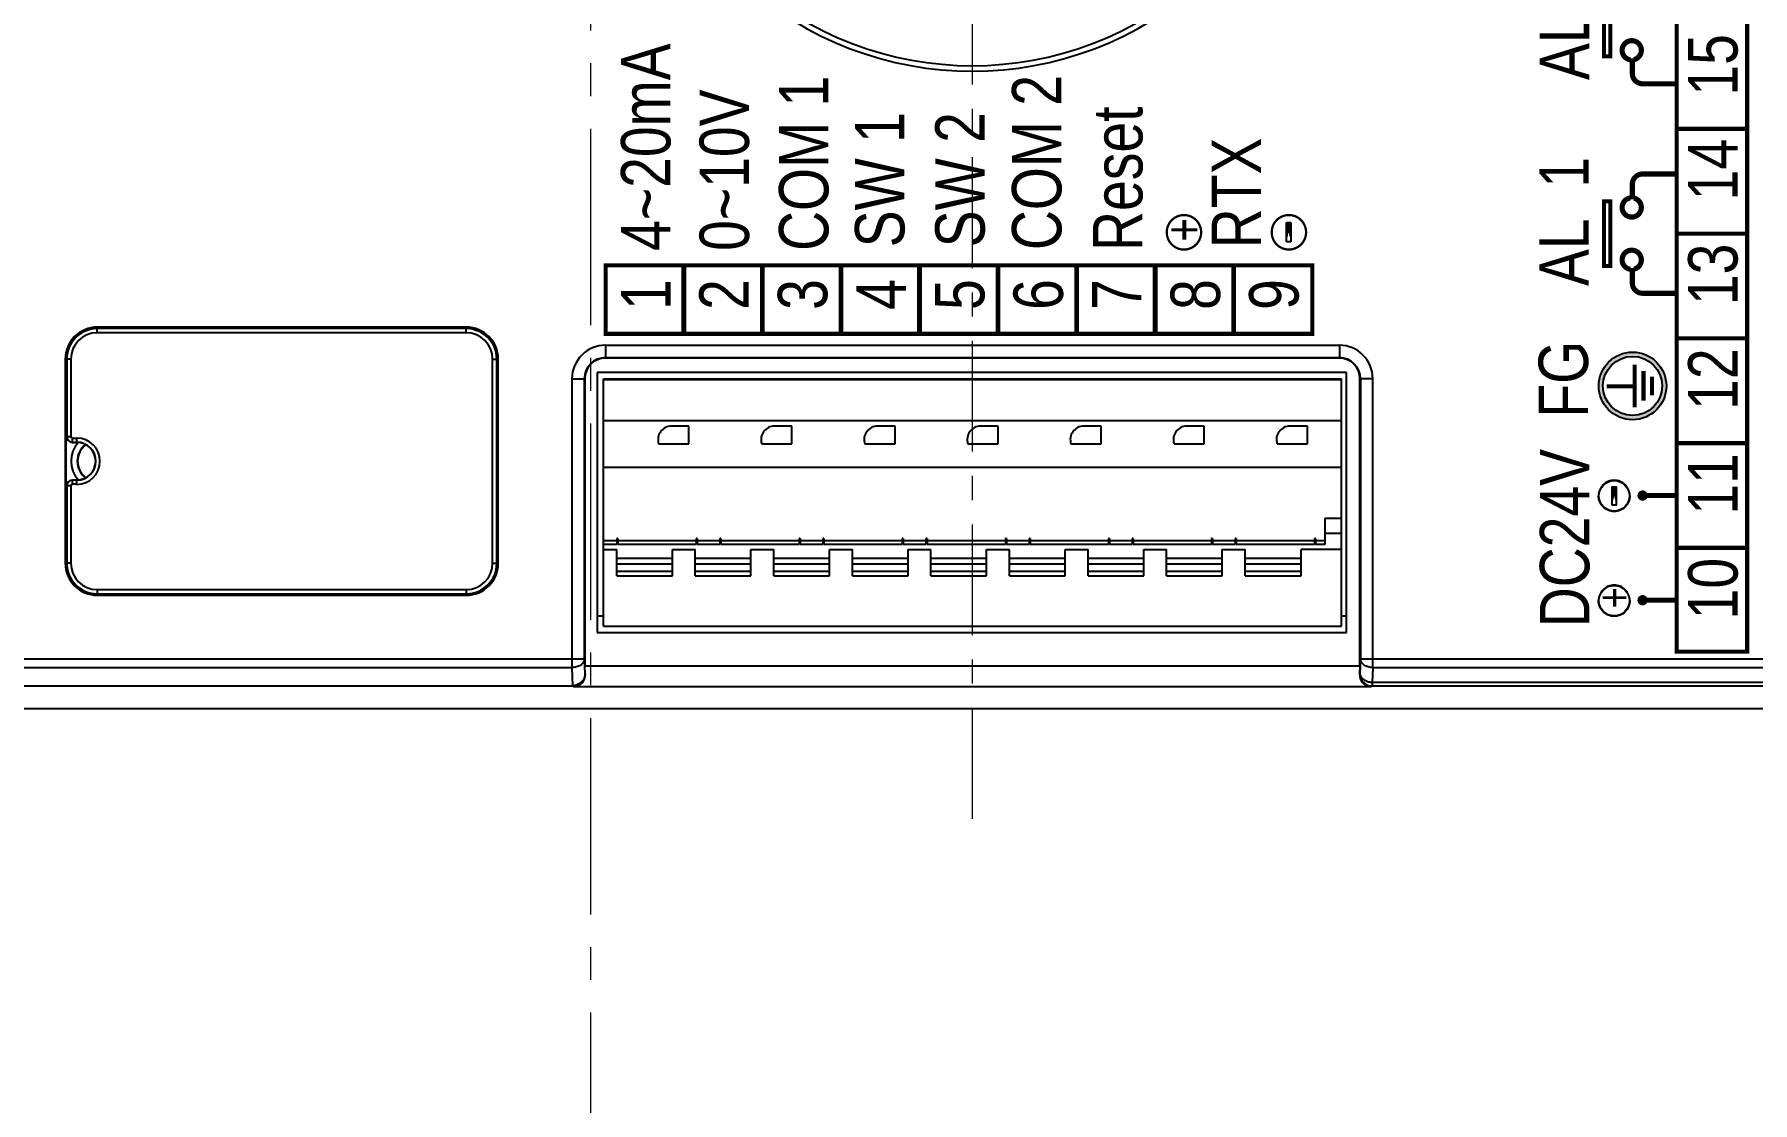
# Model space of a CAD drawing. Header units: millimetres. Extents: x 509 to 2357, y -197 to 647.
# Drawn here: x 2038.1 to 2121.4, y 534.2 to 586 of the extents above; entities that cross this region are included whole.
import ezdxf

# ---------------------------------------------------------------- set-up
doc = ezdxf.new("R2010")
doc.units = ezdxf.units.MM
doc.linetypes.add('CENTER', pattern=[17.8, 10.75, -2.35, 2.35, -2.35])
doc.linetypes.add('CENTER2', pattern=[28.575, 19.05, -3.175, 3.175, -3.175])
doc.layers.get('0').update_dxf_attribs({"linetype": 'CONTINUOUS'})
for name, color, linetype in [('1', 7, 'CENTER'), ('30', 7, 'CONTINUOUS'), ('CV', 6, 'CONTINUOUS'), ('Dim', 1, 'CONTINUOUS'), ('SU', 7, 'CONTINUOUS')]:
    doc.layers.add(name, color=color, linetype=linetype)
doc.layers.add('3', color=112, linetype='CENTER', lineweight=15)
doc.styles.get("Standard").update_dxf_attribs({"font": 'gulim.ttc', "width": 0.8})

msp = doc.modelspace()

# ---------------------------------------------------------------- hatches: boundary and pattern name
at = {"layer": 'Dim'}
h = msp.add_hatch(color=0, dxfattribs=at)
h.dxf.hatch_style = 1
h.paths.add_polyline_path([(2115.593, 570.625, 1), (2115.593, 567.346, 1), (2115.593, 570.625, 1)], is_closed=False)
h.paths.add_polyline_path([(2115.593, 570.42, 1), (2115.593, 567.551, 1), (2115.593, 570.42, 1)], is_closed=False, flags=16)

# ---------------------------------------------------------------- linework, layer by layer
at = {"color": 0}
msp.add_line((2067.691, 574.836), (2065.92, 574.836), dxfattribs=at)
at = {"color": 7, "linetype": 'Continuous'}
for p, q in [((2059.021, 571.835), (2041.121, 571.835)), ((2059.021, 571.809), (2041.121, 571.809)), ((2041.121, 571.564), (2041.121, 571.785)), ((2059.021, 571.785), (2041.121, 571.785)), ((2059.021, 571.764), (2041.121, 571.764)), ((2059.021, 571.564), (2059.021, 571.785)), ((2059.021, 571.564), (2041.121, 571.564)), ((2065.771, 570.957), (2065.771, 570.335)), ((2065.771, 570.957), (2101.371, 570.957)), ((2101.371, 570.957), (2101.371, 570.335)), ((2039.571, 570.285), (2039.571, 560.385)), ((2039.598, 570.285), (2039.598, 560.385)), ((2039.621, 570.285), (2039.621, 567.535)), ((2039.843, 570.285), (2039.621, 570.285)), ((2039.643, 570.285), (2039.643, 566.535)), ((2039.843, 570.285), (2039.843, 566.535)), ((2060.3, 570.285), (2060.521, 570.285)), ((2060.3, 560.385), (2060.3, 570.285)), ((2060.5, 560.385), (2060.5, 570.285)), ((2060.521, 560.385), (2060.521, 570.285)), ((2060.545, 560.385), (2060.545, 570.285)), ((2060.571, 560.385), (2060.571, 570.285)), ((2065.771, 570.358), (2101.371, 570.358)), ((2101.371, 570.335), (2065.771, 570.335)), ((2064.15, 569.335), (2064.771, 569.335)), ((2064.15, 555.32), (2064.15, 569.335)), ((2064.749, 555.733), (2064.749, 569.335)), ((2064.771, 569.335), (2064.771, 555.395)), ((2101.711, 569.635), (2065.371, 569.635)), ((2065.371, 569.635), (2065.371, 557.035)), ((2065.671, 569.335), (2101.471, 569.335)), ((2065.671, 557.335), (2065.671, 569.335)), ((2101.471, 569.277), (2065.671, 569.277)), ((2101.471, 557.335), (2101.471, 569.335)), ((2101.711, 557.035), (2101.711, 569.635)), ((2102.993, 569.335), (2102.371, 569.335)), ((2102.371, 555.395), (2102.371, 569.335)), ((2102.394, 569.335), (2102.394, 555.733)), ((2102.993, 555.32), (2102.993, 569.335)), ((2039.621, 567.535), (2039.634, 566.835)), ((2039.634, 566.835), (2039.634, 566.535)), ((2065.671, 567.315), (2101.471, 567.315)), ((2069.821, 567.035), (2068.971, 567.035)), ((2069.821, 566.184), (2069.821, 567.035)), ((2074.821, 567.035), (2073.971, 567.035)), ((2074.821, 566.184), (2074.821, 567.035)), ((2079.821, 567.035), (2078.971, 567.035)), ((2079.821, 566.184), (2079.821, 567.035)), ((2084.821, 567.035), (2083.971, 567.035)), ((2084.821, 566.184), (2084.821, 567.035)), ((2089.821, 567.035), (2088.971, 567.035)), ((2089.821, 566.184), (2089.821, 567.035)), ((2094.821, 567.035), (2093.971, 567.035)), ((2094.821, 566.184), (2094.821, 567.035)), ((2099.821, 567.035), (2098.971, 567.035)), ((2099.821, 566.184), (2099.821, 567.035)), ((2039.634, 566.535), (2039.843, 566.535)), ((2039.921, 566.248), (2039.921, 566.457)), ((2039.921, 566.457), (2040.133, 566.457)), ((2039.921, 566.257), (2040.133, 566.257)), ((2039.921, 566.248), (2040.133, 566.248)), ((2040.133, 566.248), (2040.133, 566.457)), ((2068.353, 566.184), (2069.821, 566.184)), ((2073.353, 566.184), (2074.821, 566.184)), ((2078.353, 566.184), (2079.821, 566.184)), ((2083.353, 566.184), (2084.821, 566.184)), ((2088.353, 566.184), (2089.821, 566.184)), ((2093.353, 566.184), (2094.821, 566.184)), ((2098.353, 566.184), (2099.821, 566.184)), ((2039.921, 564.214), (2039.921, 564.423)), ((2040.133, 564.423), (2039.921, 564.423)), ((2040.133, 564.414), (2039.921, 564.414)), ((2040.133, 564.214), (2040.133, 564.423)), ((2101.471, 565.025), (2065.671, 565.025)), ((2039.621, 563.135), (2039.634, 563.835)), ((2039.634, 564.135), (2039.634, 563.835)), ((2039.843, 564.135), (2039.634, 564.135)), ((2039.643, 564.135), (2039.643, 560.385)), ((2039.843, 564.135), (2039.843, 560.385)), ((2040.133, 564.214), (2039.921, 564.214)), ((2039.621, 563.135), (2039.621, 560.385)), ((2100.671, 562.575), (2101.471, 562.575)), ((2100.671, 562.575), (2100.671, 561.3)), ((2100.671, 561.85), (2101.471, 561.85)), ((2066.321, 561.475), (2065.671, 561.475)), ((2066.321, 561.3), (2065.671, 561.3)), ((2065.671, 561.055), (2066.321, 561.055)), ((2066.371, 561.585), (2066.321, 561.585)), ((2066.321, 561.585), (2066.321, 561.3)), ((2066.371, 561.355), (2066.321, 561.355)), ((2066.321, 559.781), (2066.321, 561.055)), ((2066.371, 561.585), (2066.371, 561.3)), ((2070.171, 561.475), (2066.371, 561.475)), ((2070.171, 561.3), (2066.371, 561.3)), ((2069.021, 561.055), (2070.131, 561.055)), ((2069.021, 559.781), (2069.021, 561.055)), ((2070.131, 559.781), (2070.131, 561.055)), ((2070.221, 561.585), (2070.171, 561.585)), ((2070.171, 561.585), (2070.171, 561.3)), ((2070.221, 561.355), (2070.171, 561.355)), ((2070.221, 561.585), (2070.221, 561.3)), ((2071.321, 561.475), (2070.221, 561.475)), ((2071.321, 561.3), (2070.221, 561.3)), ((2071.371, 561.585), (2071.321, 561.585)), ((2071.321, 561.585), (2071.321, 561.3)), ((2071.371, 561.355), (2071.321, 561.355)), ((2071.371, 561.585), (2071.371, 561.3)), ((2075.171, 561.475), (2071.371, 561.475)), ((2075.171, 561.3), (2071.371, 561.3)), ((2072.831, 561.055), (2073.941, 561.055)), ((2072.831, 559.781), (2072.831, 561.055)), ((2073.941, 559.781), (2073.941, 561.055)), ((2075.221, 561.585), (2075.171, 561.585)), ((2075.171, 561.585), (2075.171, 561.3)), ((2075.221, 561.355), (2075.171, 561.355)), ((2075.221, 561.585), (2075.221, 561.3)), ((2076.321, 561.475), (2075.221, 561.475)), ((2076.321, 561.3), (2075.221, 561.3)), ((2076.371, 561.585), (2076.321, 561.585)), ((2076.321, 561.585), (2076.321, 561.3)), ((2076.371, 561.355), (2076.321, 561.355)), ((2076.371, 561.585), (2076.371, 561.3)), ((2080.171, 561.475), (2076.371, 561.475)), ((2080.171, 561.3), (2076.371, 561.3)), ((2076.641, 561.055), (2077.751, 561.055)), ((2076.641, 559.781), (2076.641, 561.055)), ((2077.751, 559.781), (2077.751, 561.055)), ((2080.221, 561.585), (2080.171, 561.585)), ((2080.171, 561.585), (2080.171, 561.3)), ((2080.221, 561.355), (2080.171, 561.355)), ((2080.221, 561.585), (2080.221, 561.3)), ((2081.321, 561.475), (2080.221, 561.475)), ((2081.321, 561.3), (2080.221, 561.3)), ((2080.451, 561.055), (2081.561, 561.055)), ((2080.451, 559.781), (2080.451, 561.055)), ((2081.371, 561.585), (2081.321, 561.585)), ((2081.321, 561.585), (2081.321, 561.3)), ((2081.371, 561.355), (2081.321, 561.355)), ((2081.371, 561.585), (2081.371, 561.3)), ((2085.171, 561.475), (2081.371, 561.475)), ((2085.171, 561.3), (2081.371, 561.3)), ((2081.561, 559.781), (2081.561, 561.055)), ((2084.261, 561.055), (2085.371, 561.055)), ((2084.261, 559.781), (2084.261, 561.055)), ((2085.221, 561.585), (2085.171, 561.585)), ((2085.171, 561.585), (2085.171, 561.3)), ((2085.221, 561.355), (2085.171, 561.355)), ((2085.221, 561.585), (2085.221, 561.3)), ((2086.321, 561.475), (2085.221, 561.475)), ((2086.321, 561.3), (2085.221, 561.3)), ((2085.371, 559.781), (2085.371, 561.055)), ((2086.371, 561.585), (2086.321, 561.585)), ((2086.321, 561.585), (2086.321, 561.3)), ((2086.371, 561.355), (2086.321, 561.355)), ((2086.371, 561.585), (2086.371, 561.3)), ((2090.171, 561.475), (2086.371, 561.475)), ((2090.171, 561.3), (2086.371, 561.3)), ((2088.071, 561.055), (2089.181, 561.055)), ((2088.071, 559.781), (2088.071, 561.055)), ((2089.181, 559.781), (2089.181, 561.055)), ((2090.221, 561.585), (2090.171, 561.585)), ((2090.171, 561.585), (2090.171, 561.3)), ((2090.221, 561.355), (2090.171, 561.355)), ((2090.221, 561.585), (2090.221, 561.3)), ((2091.321, 561.475), (2090.221, 561.475)), ((2091.321, 561.3), (2090.221, 561.3)), ((2091.371, 561.585), (2091.321, 561.585)), ((2091.321, 561.585), (2091.321, 561.3)), ((2091.371, 561.355), (2091.321, 561.355)), ((2091.371, 561.585), (2091.371, 561.3)), ((2095.171, 561.475), (2091.371, 561.475)), ((2095.171, 561.3), (2091.371, 561.3)), ((2091.881, 561.055), (2092.991, 561.055)), ((2091.881, 559.781), (2091.881, 561.055)), ((2092.991, 559.781), (2092.991, 561.055)), ((2095.221, 561.585), (2095.171, 561.585)), ((2095.171, 561.585), (2095.171, 561.3)), ((2095.221, 561.355), (2095.171, 561.355)), ((2095.221, 561.585), (2095.221, 561.3)), ((2096.321, 561.475), (2095.221, 561.475)), ((2096.321, 561.3), (2095.221, 561.3)), ((2095.691, 561.055), (2096.801, 561.055)), ((2095.691, 559.781), (2095.691, 561.055)), ((2096.371, 561.585), (2096.321, 561.585)), ((2096.321, 561.585), (2096.321, 561.3)), ((2096.371, 561.355), (2096.321, 561.355)), ((2096.371, 561.585), (2096.371, 561.3)), ((2100.171, 561.475), (2096.371, 561.475)), ((2100.171, 561.3), (2096.371, 561.3)), ((2096.801, 559.781), (2096.801, 561.055)), ((2101.471, 561.055), (2099.511, 561.055)), ((2099.511, 559.781), (2099.511, 561.055)), ((2100.221, 561.585), (2100.171, 561.585)), ((2100.171, 561.585), (2100.171, 561.3)), ((2100.221, 561.355), (2100.171, 561.355)), ((2100.221, 561.585), (2100.221, 561.3)), ((2100.671, 561.475), (2100.221, 561.475)), ((2100.671, 561.3), (2100.221, 561.3)), ((2039.843, 560.385), (2039.621, 560.385)), ((2060.3, 560.385), (2060.521, 560.385)), ((2066.321, 560.625), (2069.021, 560.625)), ((2066.321, 560.353), (2069.021, 560.353)), ((2070.131, 560.625), (2072.831, 560.625)), ((2070.131, 560.353), (2072.831, 560.353)), ((2073.941, 560.625), (2076.641, 560.625)), ((2073.941, 560.353), (2076.641, 560.353)), ((2077.751, 560.625), (2080.451, 560.625)), ((2077.751, 560.353), (2080.451, 560.353)), ((2081.561, 560.625), (2084.261, 560.625)), ((2081.561, 560.353), (2084.261, 560.353)), ((2085.371, 560.625), (2088.071, 560.625)), ((2085.371, 560.353), (2088.071, 560.353)), ((2089.181, 560.625), (2091.881, 560.625)), ((2089.181, 560.353), (2091.881, 560.353)), ((2092.991, 560.625), (2095.691, 560.625)), ((2092.991, 560.353), (2095.691, 560.353)), ((2096.801, 560.625), (2099.511, 560.625)), ((2096.801, 560.353), (2099.511, 560.353)), ((2066.321, 560.007), (2069.021, 560.007)), ((2066.321, 559.781), (2069.021, 559.781)), ((2070.131, 560.007), (2072.831, 560.007)), ((2070.131, 559.781), (2072.831, 559.781)), ((2073.941, 560.007), (2076.641, 560.007)), ((2073.941, 559.781), (2076.641, 559.781)), ((2077.751, 560.007), (2080.451, 560.007)), ((2077.751, 559.781), (2080.451, 559.781)), ((2081.561, 560.007), (2084.261, 560.007)), ((2081.561, 559.781), (2084.261, 559.781)), ((2085.371, 560.007), (2088.071, 560.007)), ((2085.371, 559.781), (2088.071, 559.781)), ((2089.181, 560.007), (2091.881, 560.007)), ((2089.181, 559.781), (2091.881, 559.781)), ((2092.991, 560.007), (2095.691, 560.007)), ((2092.991, 559.781), (2095.691, 559.781)), ((2096.801, 560.007), (2099.511, 560.007)), ((2096.801, 559.781), (2099.511, 559.781)), ((2041.121, 559.107), (2041.121, 558.885)), ((2041.121, 559.107), (2059.021, 559.107)), ((2041.121, 558.907), (2059.021, 558.907)), ((2041.121, 558.885), (2059.021, 558.885)), ((2041.121, 558.862), (2059.021, 558.862)), ((2041.121, 558.835), (2059.021, 558.835)), ((2059.021, 559.107), (2059.021, 558.885)), ((2065.371, 557.835), (2065.671, 557.835)), ((2101.471, 557.835), (2101.711, 557.835)), ((2065.371, 557.035), (2101.711, 557.035)), ((2065.671, 557.335), (2101.471, 557.335)), ((2064.749, 555.733), (2036.571, 555.733)), ((2064.15, 555.32), (2036.571, 555.32)), ((2064.193, 554.447), (2064.15, 555.32)), ((2064.784, 555.033), (2064.749, 555.733)), ((2102.371, 555.395), (2064.771, 555.395)), ((2064.79, 555.027), (2064.771, 555.395)), ((2102.371, 555.395), (2102.353, 555.027)), ((2102.394, 555.733), (2102.359, 555.033)), ((2131.723, 555.733), (2102.394, 555.733)), ((2102.993, 555.32), (2102.958, 554.62)), ((2131.723, 555.32), (2102.993, 555.32)), ((1980.181, 554.447), (2064.172, 554.447)), ((2064.222, 554.397), (2064.172, 554.447)), ((2102.921, 554.397), (2064.222, 554.397)), ((2064.79, 555.027), (2064.784, 555.033)), ((2102.359, 555.033), (2102.353, 555.027)), ((2102.958, 554.434), (2102.921, 554.397)), ((2102.958, 554.62), (2131.577, 554.62)), ((2102.958, 554.62), (2102.958, 554.434)), ((2102.958, 554.434), (2131.577, 554.434)), ((1978.071, 553.335), (2152.071, 553.335))]:
    msp.add_line(p, q, dxfattribs=at)
at = {"color": 0, "const_width": 0.2, "elevation": -22.2}
msp.add_lwpolyline([(2117.736, 556.095), (2117.736, 591.665), (2121.153, 591.665), (2121.153, 556.095)], close=True, dxfattribs=at)
at = {"color": 0}
for points, const_width, elevation in [([(2121.153, 581.451), (2117.736, 581.451)], 0.2, -22.2), ([(2121.153, 576.371), (2117.736, 576.371)], 0.2, -22.2), ([(2077.196, 571.536), (2077.196, 574.836)], 0.23, 22.2), ([(2081.006, 571.536), (2081.006, 574.836)], 0.23, 22.2), ([(2084.816, 571.536), (2084.816, 574.836)], 0.23, 22.2), ([(2088.626, 571.536), (2088.626, 574.836)], 0.23, 22.2), ([(2092.436, 571.536), (2092.436, 574.836)], 0.23, 22.2), ([(2096.246, 571.536), (2096.246, 574.836)], 0.23, 22.2), ([(2121.153, 571.291), (2117.736, 571.291)], 0.2, -22.2), ([(2121.153, 566.211), (2117.736, 566.211)], 0.2, -22.2), ([(2121.153, 561.131), (2117.736, 561.131)], 0.2, -22.2)]:
    msp.add_lwpolyline(points, dxfattribs=dict(at, const_width=const_width, elevation=elevation))
at = {"color": 0, "const_width": 0.2}
msp.add_lwpolyline([(2065.786, 571.509), (2065.786, 574.836), (2100.061, 574.836), (2100.061, 571.509)], close=True, dxfattribs=at)
at = {"color": 0, "const_width": 0.23}
for points in [[(2069.576, 571.536), (2069.576, 574.836)], [(2073.386, 571.536), (2073.386, 574.836)]]:
    msp.add_lwpolyline(points, dxfattribs=at)
at = {"color": 7, "const_width": 0.202, "flags": 128}
msp.add_lwpolyline([(2114.703, 563.205), (2114.703, 564.099)], close=True, dxfattribs=at)
at = {"color": 7, "linetype": 'Continuous'}
for centre, radius, start, end in [((2083.571, 600.835), 16.586, 142.47895, 37.52105), ((2083.571, 600.835), 16.32, 142.47895, 37.52105), ((2041.121, 570.285), 1.55, 90, 180), ((2041.121, 570.285), 1.524, 90, 180), ((2041.121, 570.285), 1.5, 90, 180), ((2041.121, 570.285), 1.478, 90, 180), ((2059.021, 570.285), 1.55, 0, 90), ((2059.021, 570.285), 1.524, 0, 90), ((2059.021, 570.285), 1.5, 0, 90), ((2059.021, 570.285), 1.478, 0, 90), ((2041.121, 570.285), 1.278, 90, 180), ((2059.021, 570.285), 1.278, 0, 90), ((2065.771, 569.335), 1.622, 90, 180), ((2101.371, 569.335), 1.622, 0, 90), ((2065.771, 569.335), 1.023, 90, 180), ((2065.771, 569.335), 1, 90, 180), ((2101.371, 569.335), 1.023, 0, 90), ((2101.371, 569.335), 1, 0, 90), ((2068.971, 566.385), 0.65, 90, 198.04726), ((2073.971, 566.385), 0.65, 90, 198.04726), ((2078.971, 566.385), 0.65, 90, 198.04726), ((2083.971, 566.385), 0.65, 90, 198.04726), ((2088.971, 566.385), 0.65, 90, 198.04726), ((2093.971, 566.385), 0.65, 90, 198.04726), ((2098.971, 566.385), 0.65, 90, 198.04726), ((2039.921, 566.535), 0.288, 180, 270), ((2039.921, 566.535), 0.278, 180, 270), ((2039.921, 566.535), 0.0782, 180, 270), ((2041.171, 565.335), 1.318, 136.3924, 223.59492), ((2040.133, 565.335), 1.122, 270, 90), ((2040.133, 565.335), 0.922, 270, 90), ((2040.133, 565.335), 0.912, 270, 90), ((2041.171, 565.335), 1.018, 126.53408, 233.46592), ((2041.171, 565.335), 1, 126.8699, 233.1301), ((2039.921, 564.135), 0.288, 90, 180), ((2039.921, 564.135), 0.278, 90, 180), ((2039.921, 564.135), 0.0782, 90, 180), ((2041.121, 560.385), 1.55, 180, 270), ((2041.121, 560.385), 1.524, 180, 270), ((2041.121, 560.385), 1.5, 180, 270), ((2041.121, 560.385), 1.478, 180, 270), ((2041.121, 560.385), 1.278, 180, 270), ((2059.021, 560.385), 1.55, 270, 0), ((2059.021, 560.385), 1.524, 270, 0), ((2059.021, 560.385), 1.5, 270, 0), ((2059.021, 560.385), 1.478, 270, 0), ((2059.021, 560.385), 1.278, 270, 0)]:
    msp.add_arc(centre, radius, start, end, dxfattribs=at)
for centre, major_axis, start_param, end_param in [((2064.189, 555.029), (-0.26, 0.584), -3.533607, -1.96555), ((2102.954, 555.029), (0.26, 0.584), -4.317636, -2.749578)]:
    msp.add_ellipse(centre, major_axis=major_axis, ratio=0.928627, start_param=start_param, end_param=end_param, dxfattribs=at)
for points, knots in [([(2064.749, 555.733), (2064.746, 555.679), (2064.704, 555.564), (2064.564, 555.433), (2064.372, 555.345), (2064.225, 555.322), (2064.15, 555.32)], [0, 0, 0, 0, 0.206818, 0.443131, 0.712008, 1, 1, 1, 1]), ([(2102.993, 555.32), (2102.918, 555.322), (2102.771, 555.345), (2102.579, 555.433), (2102.439, 555.564), (2102.397, 555.679), (2102.394, 555.733)], [0, 0, 0, 0, 0.287997, 0.556875, 0.793184, 1, 1, 1, 1]), ([(2064.784, 555.033), (2064.78, 554.889), (2064.652, 554.584), (2064.346, 554.453), (2064.193, 554.447)], [0, 0, 0, 0, 0.485155, 1, 1, 1, 1]), ([(2102.359, 555.033), (2102.362, 554.979), (2102.404, 554.864), (2102.544, 554.733), (2102.736, 554.645), (2102.883, 554.622), (2102.958, 554.62)], [0, 0, 0, 0, 0.206818, 0.443131, 0.712008, 1, 1, 1, 1]), ([(2102.359, 555.033), (2102.36, 554.881), (2102.488, 554.563), (2102.806, 554.435), (2102.958, 554.434)], [0, 0, 0, 0, 0.500006, 1, 1, 1, 1])]:
    msp.add_open_spline(points, degree=3, knots=knots, dxfattribs=at)
at = {"layer": '1', "color": 0, "const_width": 0.11}
for points in [[(2094.667, 576.434), (2094.667, 576.449), (2094.666, 576.464), (2094.665, 576.479), (2094.665, 576.494), (2094.663, 576.509), (2094.662, 576.524), (2094.66, 576.539), (2094.658, 576.554), (2094.656, 576.568), (2094.653, 576.583), (2094.65, 576.598), (2094.647, 576.613), (2094.644, 576.628), (2094.64, 576.642), (2094.636, 576.657), (2094.632, 576.671), (2094.628, 576.686), (2094.623, 576.7), (2094.618, 576.715), (2094.613, 576.729), (2094.608, 576.743), (2094.602, 576.757), (2094.596, 576.771), (2094.59, 576.785), (2094.584, 576.798), (2094.577, 576.812), (2094.57, 576.825), (2094.563, 576.838), (2094.555, 576.852), (2094.548, 576.865), (2094.54, 576.877), (2094.532, 576.89), (2094.524, 576.903), (2094.515, 576.915), (2094.506, 576.928), (2094.497, 576.94), (2094.488, 576.952), (2094.479, 576.963), (2094.469, 576.975), (2094.459, 576.986), (2094.449, 576.998), (2094.439, 577.009), (2094.429, 577.02), (2094.418, 577.03), (2094.407, 577.041), (2094.396, 577.051), (2094.385, 577.061), (2094.374, 577.071), (2094.362, 577.081), (2094.35, 577.09), (2094.338, 577.099), (2094.326, 577.108), (2094.314, 577.117), (2094.302, 577.126), (2094.289, 577.134), (2094.276, 577.142), (2094.264, 577.15), (2094.251, 577.158), (2094.237, 577.165), (2094.224, 577.173), (2094.211, 577.18), (2094.197, 577.186), (2094.184, 577.193), (2094.17, 577.199), (2094.156, 577.205), (2094.142, 577.211), (2094.128, 577.216), (2094.114, 577.221), (2094.1, 577.226), (2094.085, 577.231), (2094.071, 577.235), (2094.056, 577.24), (2094.042, 577.244), (2094.027, 577.247), (2094.013, 577.251), (2093.998, 577.254), (2093.983, 577.257), (2093.968, 577.259), (2093.953, 577.261), (2093.938, 577.263), (2093.923, 577.265), (2093.908, 577.267), (2093.893, 577.268), (2093.878, 577.269), (2093.863, 577.27), (2093.848, 577.27), (2093.833, 577.27), (2093.818, 577.27), (2093.803, 577.27), (2093.788, 577.269), (2093.773, 577.268), (2093.758, 577.267), (2093.743, 577.265), (2093.728, 577.263), (2093.713, 577.261), (2093.698, 577.259), (2093.683, 577.256), (2093.668, 577.254), (2093.653, 577.25), (2093.639, 577.247), (2093.624, 577.243), (2093.61, 577.239), (2093.595, 577.235), (2093.581, 577.231), (2093.566, 577.226), (2093.552, 577.221), (2093.538, 577.216), (2093.524, 577.21), (2093.51, 577.205), (2093.496, 577.199), (2093.482, 577.193), (2093.469, 577.186), (2093.455, 577.179), (2093.442, 577.172), (2093.429, 577.165), (2093.415, 577.158), (2093.402, 577.15), (2093.39, 577.142), (2093.377, 577.134), (2093.364, 577.125), (2093.352, 577.117), (2093.34, 577.108), (2093.328, 577.099), (2093.316, 577.09), (2093.304, 577.08), (2093.293, 577.071), (2093.281, 577.061), (2093.27, 577.051), (2093.259, 577.04), (2093.248, 577.03), (2093.238, 577.019), (2093.227, 577.008), (2093.217, 576.997), (2093.207, 576.986), (2093.197, 576.974), (2093.187, 576.963), (2093.178, 576.951), (2093.169, 576.939), (2093.16, 576.927), (2093.151, 576.915), (2093.143, 576.902), (2093.134, 576.89), (2093.126, 576.877), (2093.118, 576.864), (2093.111, 576.851), (2093.103, 576.838), (2093.096, 576.825), (2093.089, 576.811), (2093.083, 576.798), (2093.076, 576.784), (2093.07, 576.77), (2093.064, 576.756), (2093.059, 576.742), (2093.053, 576.728), (2093.048, 576.714), (2093.043, 576.7), (2093.039, 576.685), (2093.034, 576.671), (2093.03, 576.656), (2093.026, 576.642), (2093.023, 576.627), (2093.019, 576.612), (2093.016, 576.597), (2093.013, 576.583), (2093.011, 576.568), (2093.009, 576.553), (2093.007, 576.538), (2093.005, 576.523), (2093.003, 576.508), (2093.002, 576.493), (2093.001, 576.478), (2093, 576.463), (2093, 576.448), (2093, 576.433)], [(2098.09, 576.436), (2098.09, 576.451), (2098.09, 576.466), (2098.091, 576.481), (2098.092, 576.496), (2098.093, 576.511), (2098.094, 576.526), (2098.096, 576.541), (2098.098, 576.556), (2098.101, 576.57), (2098.103, 576.585), (2098.106, 576.6), (2098.109, 576.615), (2098.112, 576.63), (2098.116, 576.644), (2098.12, 576.659), (2098.124, 576.673), (2098.128, 576.688), (2098.133, 576.702), (2098.138, 576.717), (2098.143, 576.731), (2098.149, 576.745), (2098.154, 576.759), (2098.16, 576.773), (2098.166, 576.787), (2098.173, 576.8), (2098.179, 576.814), (2098.186, 576.827), (2098.193, 576.84), (2098.201, 576.854), (2098.208, 576.867), (2098.216, 576.88), (2098.224, 576.892), (2098.233, 576.905), (2098.241, 576.917), (2098.25, 576.93), (2098.259, 576.942), (2098.268, 576.954), (2098.278, 576.965), (2098.287, 576.977), (2098.297, 576.988), (2098.307, 577), (2098.317, 577.011), (2098.328, 577.022), (2098.338, 577.032), (2098.349, 577.043), (2098.36, 577.053), (2098.371, 577.063), (2098.383, 577.073), (2098.394, 577.083), (2098.406, 577.092), (2098.418, 577.101), (2098.43, 577.111), (2098.442, 577.119), (2098.455, 577.128), (2098.467, 577.136), (2098.48, 577.144), (2098.493, 577.152), (2098.506, 577.16), (2098.519, 577.167), (2098.532, 577.175), (2098.546, 577.182), (2098.559, 577.188), (2098.573, 577.195), (2098.586, 577.201), (2098.6, 577.207), (2098.614, 577.213), (2098.628, 577.218), (2098.642, 577.223), (2098.657, 577.228), (2098.671, 577.233), (2098.685, 577.238), (2098.7, 577.242), (2098.714, 577.246), (2098.729, 577.249), (2098.744, 577.253), (2098.759, 577.256), (2098.773, 577.259), (2098.788, 577.261), (2098.803, 577.263), (2098.818, 577.266), (2098.833, 577.267), (2098.848, 577.269), (2098.863, 577.27), (2098.878, 577.271), (2098.893, 577.272), (2098.908, 577.272), (2098.923, 577.272), (2098.938, 577.272), (2098.953, 577.272), (2098.969, 577.271), (2098.984, 577.27), (2098.999, 577.269), (2099.014, 577.267), (2099.029, 577.265), (2099.044, 577.263), (2099.058, 577.261), (2099.073, 577.258), (2099.088, 577.256), (2099.103, 577.252), (2099.118, 577.249), (2099.132, 577.245), (2099.147, 577.242), (2099.161, 577.237), (2099.176, 577.233), (2099.19, 577.228), (2099.204, 577.223), (2099.218, 577.218), (2099.232, 577.213), (2099.246, 577.207), (2099.26, 577.201), (2099.274, 577.195), (2099.288, 577.188), (2099.301, 577.181), (2099.314, 577.174), (2099.328, 577.167), (2099.341, 577.16), (2099.354, 577.152), (2099.367, 577.144), (2099.379, 577.136), (2099.392, 577.128), (2099.404, 577.119), (2099.416, 577.11), (2099.429, 577.101), (2099.44, 577.092), (2099.452, 577.082), (2099.464, 577.073), (2099.475, 577.063), (2099.486, 577.053), (2099.497, 577.042), (2099.508, 577.032), (2099.519, 577.021), (2099.529, 577.01), (2099.539, 576.999), (2099.549, 576.988), (2099.559, 576.976), (2099.569, 576.965), (2099.578, 576.953), (2099.587, 576.941), (2099.596, 576.929), (2099.605, 576.917), (2099.614, 576.904), (2099.622, 576.892), (2099.63, 576.879), (2099.638, 576.866), (2099.645, 576.853), (2099.653, 576.84), (2099.66, 576.827), (2099.667, 576.813), (2099.674, 576.8), (2099.68, 576.786), (2099.686, 576.772), (2099.692, 576.758), (2099.698, 576.744), (2099.703, 576.73), (2099.708, 576.716), (2099.713, 576.702), (2099.718, 576.687), (2099.722, 576.673), (2099.726, 576.658), (2099.73, 576.644), (2099.734, 576.629), (2099.737, 576.614), (2099.74, 576.599), (2099.743, 576.585), (2099.745, 576.57), (2099.748, 576.555), (2099.75, 576.54), (2099.752, 576.525), (2099.753, 576.51), (2099.754, 576.495), (2099.755, 576.48), (2099.756, 576.465), (2099.756, 576.45), (2099.756, 576.435)], [(2094.667, 576.435), (2094.667, 576.42), (2094.666, 576.405), (2094.665, 576.39), (2094.665, 576.375), (2094.663, 576.36), (2094.662, 576.345), (2094.66, 576.33), (2094.658, 576.315), (2094.656, 576.3), (2094.653, 576.285), (2094.65, 576.271), (2094.647, 576.256), (2094.644, 576.241), (2094.64, 576.226), (2094.636, 576.212), (2094.632, 576.197), (2094.628, 576.183), (2094.623, 576.168), (2094.618, 576.154), (2094.613, 576.14), (2094.608, 576.126), (2094.602, 576.112), (2094.596, 576.098), (2094.59, 576.084), (2094.584, 576.07), (2094.577, 576.057), (2094.57, 576.043), (2094.563, 576.03), (2094.555, 576.017), (2094.548, 576.004), (2094.54, 575.991), (2094.532, 575.978), (2094.524, 575.966), (2094.515, 575.953), (2094.506, 575.941), (2094.497, 575.929), (2094.488, 575.917), (2094.479, 575.905), (2094.469, 575.894), (2094.459, 575.882), (2094.449, 575.871), (2094.439, 575.86), (2094.429, 575.849), (2094.418, 575.838), (2094.407, 575.828), (2094.396, 575.818), (2094.385, 575.807), (2094.374, 575.798), (2094.362, 575.788), (2094.35, 575.778), (2094.338, 575.769), (2094.326, 575.76), (2094.314, 575.751), (2094.302, 575.743), (2094.289, 575.734), (2094.276, 575.726), (2094.264, 575.718), (2094.251, 575.711), (2094.237, 575.703), (2094.224, 575.696), (2094.211, 575.689), (2094.197, 575.682), (2094.184, 575.676), (2094.17, 575.67), (2094.156, 575.664), (2094.142, 575.658), (2094.128, 575.652), (2094.114, 575.647), (2094.1, 575.642), (2094.085, 575.638), (2094.071, 575.633), (2094.056, 575.629), (2094.042, 575.625), (2094.027, 575.621), (2094.013, 575.618), (2093.998, 575.615), (2093.983, 575.612), (2093.968, 575.61), (2093.953, 575.607), (2093.938, 575.605), (2093.923, 575.603), (2093.908, 575.602), (2093.893, 575.601), (2093.878, 575.6), (2093.863, 575.599), (2093.848, 575.599), (2093.833, 575.598), (2093.818, 575.599), (2093.803, 575.599), (2093.788, 575.6), (2093.773, 575.601), (2093.758, 575.602), (2093.743, 575.603), (2093.728, 575.605), (2093.713, 575.607), (2093.698, 575.61), (2093.683, 575.612), (2093.668, 575.615), (2093.653, 575.618), (2093.639, 575.622), (2093.624, 575.625), (2093.61, 575.629), (2093.595, 575.633), (2093.581, 575.638), (2093.566, 575.642), (2093.552, 575.647), (2093.538, 575.653), (2093.524, 575.658), (2093.51, 575.664), (2093.496, 575.67), (2093.482, 575.676), (2093.469, 575.683), (2093.455, 575.689), (2093.442, 575.696), (2093.429, 575.704), (2093.415, 575.711), (2093.402, 575.719), (2093.39, 575.727), (2093.377, 575.735), (2093.364, 575.743), (2093.352, 575.752), (2093.34, 575.761), (2093.328, 575.77), (2093.316, 575.779), (2093.304, 575.788), (2093.293, 575.798), (2093.281, 575.808), (2093.27, 575.818), (2093.259, 575.828), (2093.248, 575.839), (2093.238, 575.85), (2093.227, 575.86), (2093.217, 575.872), (2093.207, 575.883), (2093.197, 575.894), (2093.187, 575.906), (2093.178, 575.918), (2093.169, 575.93), (2093.16, 575.942), (2093.151, 575.954), (2093.143, 575.966), (2093.134, 575.979), (2093.126, 575.992), (2093.118, 576.005), (2093.111, 576.018), (2093.103, 576.031), (2093.096, 576.044), (2093.089, 576.058), (2093.083, 576.071), (2093.076, 576.085), (2093.07, 576.099), (2093.064, 576.112), (2093.059, 576.126), (2093.053, 576.141), (2093.048, 576.155), (2093.043, 576.169), (2093.039, 576.183), (2093.034, 576.198), (2093.03, 576.212), (2093.026, 576.227), (2093.023, 576.242), (2093.019, 576.256), (2093.016, 576.271), (2093.013, 576.286), (2093.011, 576.301), (2093.009, 576.316), (2093.007, 576.331), (2093.005, 576.346), (2093.003, 576.361), (2093.002, 576.376), (2093.001, 576.391), (2093, 576.406), (2093, 576.421), (2093, 576.436)], [(2098.09, 576.437), (2098.09, 576.422), (2098.09, 576.407), (2098.091, 576.392), (2098.092, 576.377), (2098.093, 576.362), (2098.094, 576.347), (2098.096, 576.332), (2098.098, 576.317), (2098.101, 576.302), (2098.103, 576.287), (2098.106, 576.273), (2098.109, 576.258), (2098.112, 576.243), (2098.116, 576.228), (2098.12, 576.214), (2098.124, 576.199), (2098.128, 576.185), (2098.133, 576.17), (2098.138, 576.156), (2098.143, 576.142), (2098.149, 576.128), (2098.154, 576.114), (2098.16, 576.1), (2098.166, 576.086), (2098.173, 576.072), (2098.179, 576.059), (2098.186, 576.046), (2098.193, 576.032), (2098.201, 576.019), (2098.208, 576.006), (2098.216, 575.993), (2098.224, 575.98), (2098.233, 575.968), (2098.241, 575.955), (2098.25, 575.943), (2098.259, 575.931), (2098.268, 575.919), (2098.278, 575.907), (2098.287, 575.896), (2098.297, 575.884), (2098.307, 575.873), (2098.317, 575.862), (2098.328, 575.851), (2098.338, 575.84), (2098.349, 575.83), (2098.36, 575.82), (2098.371, 575.81), (2098.383, 575.8), (2098.394, 575.79), (2098.406, 575.78), (2098.418, 575.771), (2098.43, 575.762), (2098.442, 575.753), (2098.455, 575.745), (2098.467, 575.736), (2098.48, 575.728), (2098.493, 575.72), (2098.506, 575.713), (2098.519, 575.705), (2098.532, 575.698), (2098.546, 575.691), (2098.559, 575.684), (2098.573, 575.678), (2098.586, 575.672), (2098.6, 575.666), (2098.614, 575.66), (2098.628, 575.654), (2098.642, 575.649), (2098.657, 575.644), (2098.671, 575.64), (2098.685, 575.635), (2098.7, 575.631), (2098.714, 575.627), (2098.729, 575.623), (2098.744, 575.62), (2098.759, 575.617), (2098.773, 575.614), (2098.788, 575.612), (2098.803, 575.609), (2098.818, 575.607), (2098.833, 575.605), (2098.848, 575.604), (2098.863, 575.603), (2098.878, 575.602), (2098.893, 575.601), (2098.908, 575.601), (2098.923, 575.601), (2098.938, 575.601), (2098.953, 575.601), (2098.969, 575.602), (2098.984, 575.603), (2098.999, 575.604), (2099.014, 575.606), (2099.029, 575.607), (2099.044, 575.609), (2099.058, 575.612), (2099.073, 575.614), (2099.088, 575.617), (2099.103, 575.62), (2099.118, 575.624), (2099.132, 575.627), (2099.147, 575.631), (2099.161, 575.635), (2099.176, 575.64), (2099.19, 575.645), (2099.204, 575.649), (2099.218, 575.655), (2099.232, 575.66), (2099.246, 575.666), (2099.26, 575.672), (2099.274, 575.678), (2099.288, 575.685), (2099.301, 575.691), (2099.314, 575.698), (2099.328, 575.706), (2099.341, 575.713), (2099.354, 575.721), (2099.367, 575.729), (2099.379, 575.737), (2099.392, 575.745), (2099.404, 575.754), (2099.416, 575.763), (2099.429, 575.772), (2099.44, 575.781), (2099.452, 575.79), (2099.464, 575.8), (2099.475, 575.81), (2099.486, 575.82), (2099.497, 575.83), (2099.508, 575.841), (2099.519, 575.852), (2099.529, 575.862), (2099.539, 575.874), (2099.549, 575.885), (2099.559, 575.896), (2099.569, 575.908), (2099.578, 575.92), (2099.587, 575.932), (2099.596, 575.944), (2099.605, 575.956), (2099.614, 575.968), (2099.622, 575.981), (2099.63, 575.994), (2099.638, 576.007), (2099.645, 576.02), (2099.653, 576.033), (2099.66, 576.046), (2099.667, 576.06), (2099.674, 576.073), (2099.68, 576.087), (2099.686, 576.101), (2099.692, 576.114), (2099.698, 576.128), (2099.703, 576.143), (2099.708, 576.157), (2099.713, 576.171), (2099.718, 576.185), (2099.722, 576.2), (2099.726, 576.214), (2099.73, 576.229), (2099.734, 576.244), (2099.737, 576.258), (2099.74, 576.273), (2099.743, 576.288), (2099.745, 576.303), (2099.748, 576.318), (2099.75, 576.333), (2099.752, 576.348), (2099.753, 576.363), (2099.754, 576.378), (2099.755, 576.393), (2099.756, 576.408), (2099.756, 576.423), (2099.756, 576.438)]]:
    msp.add_lwpolyline(points, dxfattribs=at)
at = {"layer": '1', "color": 0, "const_width": 0.211, "flags": 128}
msp.add_lwpolyline([(2098.912, 575.972), (2098.912, 576.907)], close=True, dxfattribs=at)
at = {"layer": '1', "color": 0}
msp.add_lwpolyline([(2098.807, 575.972), (2098.807, 576.907), (2099.017, 576.907), (2099.017, 575.972)], close=True, dxfattribs=at)
at = {"layer": '3', "linetype": 'CENTER', "ltscale": 0.5}
msp.add_line((2083.571, 547.998), (2083.571, 625.187), dxfattribs=at)
at = {"layer": '3', "linetype": 'CENTER2', "ltscale": 0.5}
msp.add_line((2065.071, 329.043), (2065.071, 621.802), dxfattribs=at)
at = {"layer": '30', "color": 7, "const_width": 0.2, "elevation": -44.4}
for points in [[(2114.513, 584.966), (2114.213, 584.966), (2114.213, 588.097), (2114.513, 588.097)], [(2114.513, 574.806), (2114.213, 574.806), (2114.213, 577.937), (2114.513, 577.937)]]:
    msp.add_lwpolyline(points, close=True, dxfattribs=at)
at = {"layer": '30', "color": 7, "const_width": 0.25, "elevation": -22.2}
for points in [[(2115.659, 584.807, 11.010559), (2115.491, 584.799)], [(2117.736, 583.638), (2116.081, 583.638, -0.414214), (2115.581, 584.138), (2115.581, 584.865)], [(2117.736, 579.264), (2116.081, 579.264, 0.414214), (2115.581, 578.764), (2115.581, 578.037)], [(2115.659, 578.095, -11.010559), (2115.491, 578.103)], [(2115.659, 574.647, 11.010559), (2115.491, 574.639)], [(2117.736, 573.478), (2116.081, 573.478, -0.414214), (2115.581, 573.978), (2115.581, 574.705)]]:
    msp.add_lwpolyline(points, format="xyb", dxfattribs=at)
at = {"layer": '30', "const_width": 0.2, "elevation": -22.2}
for points in [[(2115.693, 570.018), (2115.693, 567.945)], [(2116.125, 569.71), (2116.125, 568.272)], [(2116.541, 569.431), (2116.541, 568.533)]]:
    msp.add_lwpolyline(points, dxfattribs=at)
at = {"layer": '30', "const_width": 0.2, "elevation": -22.2, "flags": 128}
msp.add_lwpolyline([(2114.335, 568.968), (2115.693, 568.968)], dxfattribs=at)
at = {"layer": '30', "color": 7, "const_width": 0.25, "elevation": -22.2}
for points in [[(2116.081, 563.544, 1), (2116.081, 563.794, 1)], [(2116.081, 558.719, -1), (2116.081, 558.469, -1)]]:
    msp.add_lwpolyline(points, format="xyb", close=True, dxfattribs=at)
for points in [[(2117.736, 563.669), (2116.081, 563.669)], [(2117.736, 558.594), (2116.081, 558.594)]]:
    msp.add_lwpolyline(points, dxfattribs=at)
at = {"layer": '30'}
for radius in [1.639, 1.434]:
    msp.add_circle((2115.593, 568.985), radius, dxfattribs=at)
at = {"layer": 'CV', "color": 7}
for centre in [(2114.703, 563.652), (2114.703, 558.57)]:
    msp.add_circle(centre, 0.74, dxfattribs=at)
for points in [[(2115.46, 563.648), (2115.46, 563.747), (2115.421, 563.947), (2115.253, 564.2), (2115, 564.369), (2114.702, 564.429), (2114.404, 564.369), (2114.152, 564.199), (2113.984, 563.946), (2113.945, 563.747), (2113.945, 563.648)], [(2115.46, 563.656), (2115.46, 563.557), (2115.421, 563.357), (2115.253, 563.104), (2115, 562.935), (2114.702, 562.876), (2114.404, 562.935), (2114.152, 563.105), (2113.984, 563.358), (2113.945, 563.558), (2113.945, 563.656)], [(2115.46, 558.566), (2115.46, 558.665), (2115.421, 558.864), (2115.253, 559.117), (2115, 559.287), (2114.702, 559.346), (2114.404, 559.287), (2114.152, 559.117), (2113.984, 558.864), (2113.945, 558.664), (2113.945, 558.565)], [(2115.46, 558.573), (2115.46, 558.475), (2115.421, 558.275), (2115.253, 558.022), (2115, 557.852), (2114.702, 557.793), (2114.404, 557.853), (2114.152, 558.022), (2113.984, 558.276), (2113.945, 558.475), (2113.945, 558.574)]]:
    msp.add_open_spline(points, degree=3, knots=[0, 0, 0, 0, 0.125045, 0.250013, 0.375009, 0.5, 0.624992, 0.749987, 0.874957, 1, 1, 1, 1], dxfattribs=at)
at = {"layer": 'Dim', "color": 7}
msp.add_lwpolyline([(2114.602, 563.205), (2114.602, 564.099), (2114.803, 564.099), (2114.803, 563.205)], close=True, dxfattribs=at)
at = {"layer": 'SU', "color": 7, "linetype": 'Continuous'}
msp.add_line((1979.071, 553.335), (2151.071, 553.335), dxfattribs=at)

# ---------------------------------------------------------------- texts
at = {"color": 0, "char_height": 2.4, "width": 13.76704, "attachment_point": 1, "rotation": 90}
for s, insert in [('{\\fArial|b0|i0|c0|p34;AL  2}', (2111.089, 583.82, -22.2)), ('{\\fArial|b0|i0|c0|p34;4~20mA}', (2066.526, 575.533)), ('{\\fArial|b0|i0|c0|p34;COM 1}', (2074.191, 575.533, 22.2)), ('{\\fArial|b0|i0|c0|p34;COM 2}', (2085.491, 575.572, 22.2)), ('{\\fArial|b0|i0|c0|p34;0~10V}', (2070.337, 575.533)), ('{\\fArial|b0|i0|c0|p34;SW 1}', (2077.877, 575.708)), ('{\\fArial|b0|i0|c0|p34;SW 2}', (2081.77, 575.708)), ('{\\fArial|b0|i0|c0|p34;Reset}', (2089.421, 575.533, 22.2)), ('{\\fArial|b0|i0|c0|p34;RTX }', (2095.176, 575.661)), ('{\\fArial|b0|i0|c0|p34;AL  1}', (2111.071, 573.83, 22.2)), ('{\\fArial|b0|i0|c0|p34;FG}', (2111.037, 567.448, -44.4)), ('{\\fArial|b0|i0|c0|p34;DC24V}', (2111.097, 557.283, -22.2))]:
    msp.add_mtext(s, dxfattribs=dict(at, insert=insert))
at = {"color": 0, "char_height": 2.4, "width": 13.76704, "attachment_point": 1, "rotation": 90, "line_spacing_factor": 0.7}
for s, insert in [('{\\fArial|b0|i0|c0|p34;15}', (2118.288, 583.063)), ('{\\fArial|b0|i0|c0|p34;14}', (2118.288, 577.983)), ('{\\fArial|b0|i0|c0|p34;13}', (2118.288, 572.903)), ('{\\fArial|b0|i0|c0|p34;1}', (2066.533, 572.672, -6.261)), ('{\\fArial|b0|i0|c0|p34;2}', (2070.324, 572.672, -22.2)), ('{\\fArial|b0|i0|c0|p34;3}', (2074.134, 572.672, -22.2)), ('{\\fArial|b0|i0|c0|p34;4}', (2077.944, 572.672)), ('{\\fArial|b0|i0|c0|p34;5}', (2081.754, 572.672)), ('{\\fArial|b0|i0|c0|p34;6}', (2085.564, 572.672)), ('{\\fArial|b0|i0|c0|p34;7}', (2089.374, 572.672)), ('{\\fArial|b0|i0|c0|p34;8}', (2093.184, 572.672)), ('{\\fArial|b0|i0|c0|p34;9}', (2096.994, 572.672)), ('{\\fArial|b0|i0|c0|p34;12}', (2118.288, 567.823)), ('{\\fArial|b0|i0|c0|p34;11}', (2118.288, 562.743, -22.2)), ('{\\fArial|b0|i0|c0|p34;10}', (2118.288, 557.663, -22.2))]:
    msp.add_mtext(s, dxfattribs=dict(at, insert=insert))
at = {"layer": '1', "color": 0, "insert": (2092.942, 575.977), "char_height": 1.76, "width": 12.11499, "attachment_point": 1, "rotation": 90}
msp.add_mtext('{\\fArial|b0|i0|c0|p34;+}', dxfattribs=at)
at = {"layer": 'CV', "color": 7, "insert": (2113.893, 558.189), "char_height": 1.6, "width": 11.01363, "attachment_point": 1, "rotation": 90}
msp.add_mtext('{\\fArial|b0|i0|c0|p34;+}', dxfattribs=at)

doc.saveas('drawing.dxf')
